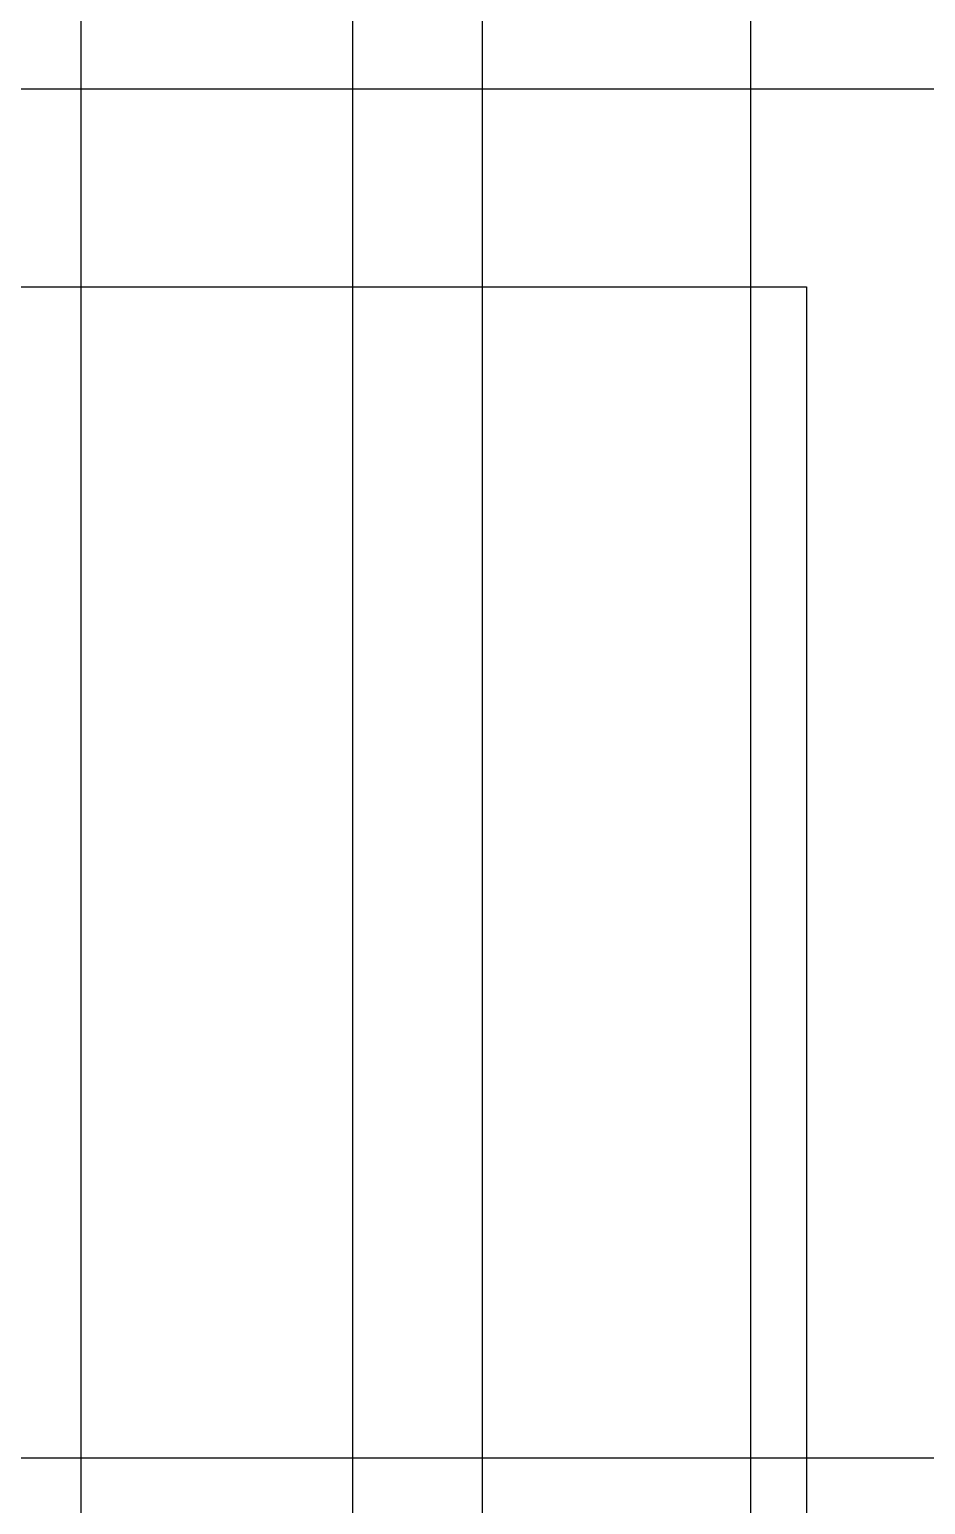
# Model space of a CAD drawing. Header units: inches. Extents: x 567429 to 582707, y 126347 to 133675.
# Drawn here: x 581694.1 to 581753, y 129371.2 to 129468.1 of the extents above; entities that cross this region are included whole.
import ezdxf

# ---------------------------------------------------------------- set-up
doc = ezdxf.new("R2010")
doc.units = ezdxf.units.IN
doc.header["$MEASUREMENT"] = 0
for name, color, linetype in [('COMPUTER WIRE', 4, 'Continuous'), ('mobl', 11, 'Continuous'), ('NURSE CALL WIRE', 4, 'Continuous'), ('SOCKET WIRE', 4, 'Continuous')]:
    doc.layers.add(name, color=color, linetype=linetype)

msp = doc.modelspace()

# ---------------------------------------------------------------- linework, layer by layer
at = {"layer": 'COMPUTER WIRE'}
for p, q in [((581715.344, 129125.056), (581715.344, 129952.759)), ((581741.508, 129361.148), (581741.508, 129952.759))]:
    msp.add_line(p, q, dxfattribs=at)
at = {"layer": 'mobl', "color": 15}
for p, q in [((581609.986, 129464.203), (581809.986, 129464.203)), ((581809.986, 129374.203), (581609.986, 129374.203))]:
    msp.add_line(p, q, dxfattribs=at)
at = {"layer": 'NURSE CALL WIRE'}
for p, q in [((581697.496, 129361.148), (581697.496, 129998.478)), ((581723.86, 129745.897), (581723.86, 129366.148))]:
    msp.add_line(p, q, dxfattribs=at)
at = {"layer": 'SOCKET WIRE'}
for p, q in [((581196.036, 129451.181), (581745.164, 129451.181)), ((581745.164, 129451.181), (581745.164, 129358.315))]:
    msp.add_line(p, q, dxfattribs=at)

doc.saveas('drawing.dxf')
